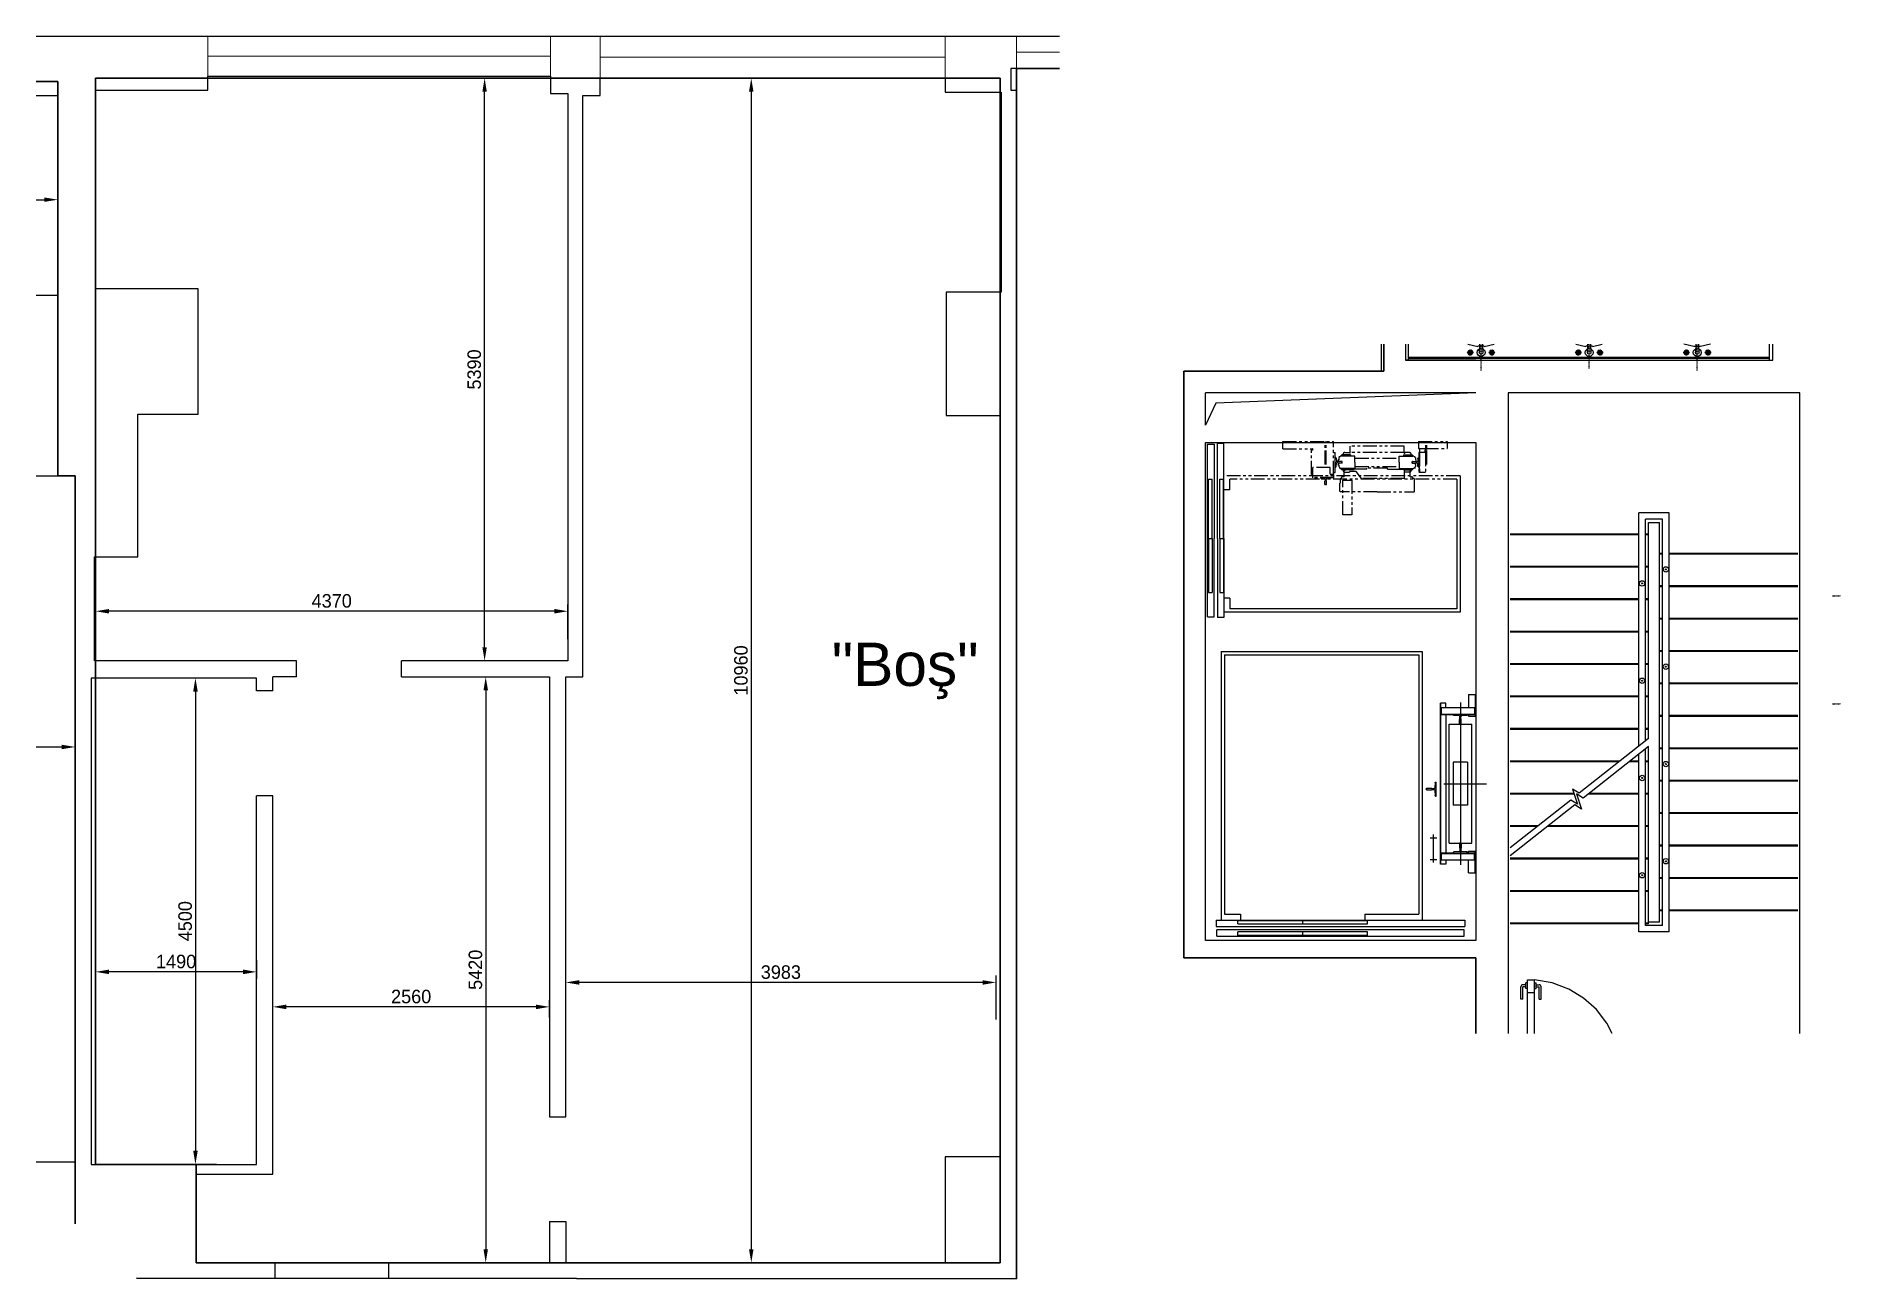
# Model space of a CAD drawing. Header units: millimetres. Extents: x 1216353 to 1233053, y -201902 to -190402.
import ezdxf

# ---------------------------------------------------------------- set-up
doc = ezdxf.new("R2010")
doc.units = ezdxf.units.MM
for name, pattern in [('DASHDOT2', [12.7, 6.35, -3.175, 0, -3.175]), ('HIDDEN2', [4.7625, 3.175, -1.5875]), ('PHANTOMX2', [127, 63.5, -12.7, 12.7, -12.7, 12.7, -12.7])]:
    doc.linetypes.add(name, pattern=pattern)
for name, color, linetype in [('Baca', 7, 'Continuous'), ('Divar-komek', 7, 'Continuous'), ('Kafel', 7, 'Continuous'), ('Lift', 7, 'Continuous'), ('Meheccer', 7, 'Continuous'), ('OFFICE_BOUNDARY', 3, 'Continuous'), ('Pillekan', 7, 'Continuous'), ('Qapi', 7, 'Continuous'), ('Santexnika', 7, 'Continuous')]:
    doc.layers.add(name, color=color, linetype=linetype)
doc.layers.add('Guzgu', color=165, linetype='Continuous', lineweight=5, true_color=0x385ca8)

msp = doc.modelspace()

# ---------------------------------------------------------------- linework, layer by layer
for p, q in [((1216353, -190402), (1225823, -190402)), ((1225823, -190702), (1225373, -190702)), ((1225373, -190702), (1225373, -190902)), ((1216353, -190952), (1216553, -190952)), ((1216553, -190952), (1216553, -192802)), ((1225373, -190902), (1225423, -190902)), ((1225423, -190902), (1225423, -201902)), ((1216553, -192802), (1216353, -192802)), ((1228823, -193502), (1228823, -193252)), ((1229023, -193252), (1229023, -193402)), ((1232423, -193402), (1232423, -193252)), ((1226973, -198932), (1226973, -193502)), ((1226973, -193502), (1228823, -193502)), ((1229023, -193402), (1232423, -193402)), ((1232673, -193702), (1229973, -193702)), ((1229973, -193702), (1229973, -199632)), ((1232673, -199632), (1232673, -193702)), ((1216353, -194472), (1216713, -194472)), ((1216713, -194472), (1216713, -200822)), ((1229673, -198932), (1226973, -198932)), ((1229673, -199632), (1229673, -198932)), ((1216713, -200822), (1216353, -200822)), ((1225423, -201902), (1217283, -201895))]:
    msp.add_line(p, q)
at = {"color": 5, "lineweight": 5}
msp.add_line((1225423, -190552), (1225823, -190552), dxfattribs=at)
at = {"color": 1, "lineweight": 30}
for p, q in [((1225423, -201902), (1225423, -190702)), ((1225423, -190702), (1225823, -190702)), ((1216353, -190822), (1216553, -190822)), ((1216553, -190822), (1216553, -194472)), ((1225273, -190792), (1216903, -190792)), ((1216903, -190792), (1216903, -200842)), ((1225273, -201752), (1225273, -190792)), ((1228823, -193252), (1228823, -193502)), ((1228823, -193502), (1226973, -193502)), ((1226973, -193502), (1226973, -198932)), ((1216553, -194472), (1216713, -194472)), ((1216713, -194472), (1216713, -201392)), ((1226973, -198932), (1229673, -198932)), ((1229673, -198932), (1229673, -199632)), ((1216903, -200842), (1217833, -200842)), ((1217833, -200842), (1217833, -201752)), ((1217283, -201895), (1225423, -201902)), ((1217833, -201752), (1225273, -201752))]:
    msp.add_line(p, q, dxfattribs=at)
at = {"color": 0, "lineweight": -2, "transparency": 16777216}
for p, q in [((1220860, -190792), (1220440, -190792)), ((1223136, -190792), (1222908, -190792)), ((1220503, -196057), (1220503, -190917)), ((1222970, -190917), (1222970, -201627)), ((1216553, -191908), (1216553, -191978)), ((1216903, -195983), (1216903, -195661)), ((1221148, -195724), (1217028, -195724)), ((1221273, -195983), (1221273, -195661)), ((1220860, -196182), (1220440, -196182)), ((1218023, -196342), (1217764, -196342)), ((1220449, -196332), (1220575, -196332)), ((1217827, -196467), (1217827, -200717)), ((1220513, -196457), (1220513, -201627)), ((1216713, -197166), (1216713, -196917)), ((1216903, -198953), (1216903, -199124)), ((1218268, -199061), (1217028, -199061)), ((1218393, -198953), (1218393, -199124)), ((1221253, -199502), (1221253, -199096)), ((1225110, -199159), (1221378, -199159)), ((1225235, -199502), (1225235, -199096)), ((1218543, -199484), (1218543, -199322)), ((1220978, -199385), (1218668, -199385)), ((1221103, -199484), (1221103, -199322)), ((1218023, -200842), (1217764, -200842)), ((1220394, -201752), (1220575, -201752)), ((1223136, -201752), (1222908, -201752))]:
    msp.add_line(p, q, dxfattribs=at)
at = {"color": 0, "lineweight": -2}
for p, q in [((1216353, -191916), (1216428, -191916)), ((1216353, -196980), (1216588, -196980))]:
    msp.add_line(p, q, dxfattribs=at)
at = {"lineweight": 5}
for points in [[(1217943, -190772), (1217943, -190402)], [(1221113, -190772), (1221113, -190402)], [(1221573, -190792), (1221573, -190402)], [(1224763, -190792), (1224763, -190402)], [(1225423, -190702), (1225423, -190402)]]:
    msp.add_lwpolyline(points, dxfattribs=at)
at = {"color": 5, "lineweight": 5}
for points in [[(1217943, -190587), (1221113, -190587)], [(1221573, -190597), (1224763, -190597)]]:
    msp.add_lwpolyline(points, dxfattribs=at)
for points in [[(1216903, -192742), (1216903, -190902), (1217943, -190902), (1217943, -190772), (1221113, -190772), (1221113, -190932), (1221273, -190932), (1221273, -196182), (1219733, -196182)], [(1221253, -200402), (1221253, -196332), (1221413, -196332), (1221413, -190952), (1221573, -190952), (1221573, -190792), (1224763, -190792), (1224763, -190922), (1225283, -190922), (1225283, -192772), (1224773, -192772), (1224773, -193912), (1225273, -193912), (1225273, -200772), (1224763, -200772), (1224763, -201752), (1221253, -201752)], [(1218763, -196182), (1216893, -196182), (1216893, -195222), (1217293, -195222), (1217293, -193902), (1217853, -193902), (1217853, -192742), (1216903, -192742)], [(1218763, -196332), (1218763, -196182)], [(1219733, -196332), (1219733, -196182)], [(1218393, -196462), (1218393, -196342), (1216863, -196342), (1216863, -200842), (1218393, -200842), (1218393, -197432)], [(1218543, -196462), (1218543, -196332)], [(1218763, -196332), (1218543, -196332)], [(1219733, -196332), (1221103, -196332), (1221103, -200402)], [(1218543, -196462), (1218393, -196462)], [(1221113, -201752), (1219613, -201752), (1218563, -201752), (1217833, -201752), (1217833, -200932), (1218543, -200932), (1218543, -197432)], [(1218543, -197432), (1218393, -197432)], [(1221103, -200402), (1221253, -200402)], [(1221103, -201372), (1221103, -201752)], [(1221103, -201372), (1221253, -201372)], [(1221253, -201372), (1221253, -201752)], [(1218563, -201752), (1218563, -201902)], [(1219613, -201752), (1219613, -201902)]]:
    msp.add_lwpolyline(points)
msp.add_lwpolyline([(1227173, -194162), (1229673, -194162), (1229673, -198772), (1227173, -198772)], close=True)
at = {"color": 0, "transparency": 16777216}
for points in [[(1220482, -190917), (1220523, -190917), (1220503, -190792)], [(1222949, -190917), (1222991, -190917), (1222970, -190792)], [(1216428, -191895), (1216428, -191936), (1216553, -191916)], [(1217028, -195703), (1217028, -195745), (1216903, -195724)], [(1221148, -195703), (1221148, -195745), (1221273, -195724)], [(1220482, -196057), (1220523, -196057), (1220503, -196182)], [(1217806, -196467), (1217848, -196467), (1217827, -196342)], [(1220492, -196457), (1220534, -196457), (1220513, -196332)], [(1216588, -196959), (1216588, -197001), (1216713, -196980)], [(1217028, -199040), (1217028, -199082), (1216903, -199061)], [(1218268, -199040), (1218268, -199082), (1218393, -199061)], [(1221378, -199138), (1221378, -199180), (1221253, -199159)], [(1225110, -199138), (1225110, -199180), (1225235, -199159)], [(1218668, -199364), (1218668, -199406), (1218543, -199385)], [(1220978, -199364), (1220978, -199406), (1221103, -199385)], [(1217806, -200717), (1217848, -200717), (1217827, -200842)], [(1220492, -201627), (1220534, -201627), (1220513, -201752)], [(1222949, -201627), (1222991, -201627), (1222970, -201752)]]:
    msp.add_solid(points, dxfattribs=at)
at = {"layer": 'Baca'}
msp.add_lwpolyline([(1229673, -193702), (1227269, -193800), (1227173, -194002)], dxfattribs=at)
at = {"layer": 'Divar-komek'}
for p, q in [((1228823, -193252), (1228823, -193502)), ((1229023, -193252), (1229023, -193402)), ((1228823, -193502), (1226973, -193502)), ((1226973, -194002), (1226973, -193502)), ((1229673, -193402), (1229023, -193402)), ((1229673, -193702), (1227173, -193702)), ((1227173, -194002), (1227173, -193702))]:
    msp.add_line(p, q, dxfattribs=at)
at = {"layer": 'Guzgu'}
msp.add_line((1232393, -193372), (1229053, -193372), dxfattribs=at)
at = {"layer": 'Kafel'}
for p, q in [((1228803, -193502), (1228803, -193252)), ((1229053, -193402), (1229053, -193252)), ((1232393, -193402), (1232393, -193252))]:
    msp.add_line(p, q, dxfattribs=at)
at = {"layer": 'Lift'}
for p, q in [((1227193, -194177), (1227253, -194177)), ((1227193, -195777), (1227193, -194177)), ((1227253, -194177), (1227253, -195052)), ((1227343, -194172), (1227283, -194172)), ((1227283, -195052), (1227283, -194172)), ((1227343, -195052), (1227343, -194172)), ((1227888, -194222), (1227888, -194152)), ((1227202, -195052), (1227202, -194502)), ((1227202, -194502), (1227234, -194502)), ((1227234, -195052), (1227234, -194502)), ((1227307, -194502), (1227339, -194502)), ((1227307, -195052), (1227307, -194502)), ((1227339, -195052), (1227339, -194502)), ((1227398, -194602), (1227398, -194502)), ((1229498, -194502), (1229498, -195702)), ((1229528, -194471), (1229528, -195733)), ((1227398, -194602), (1227343, -194602)), ((1227202, -195052), (1227202, -195552)), ((1227202, -195052), (1227234, -195052)), ((1227234, -195052), (1227234, -195552)), ((1227253, -195777), (1227253, -195052)), ((1227283, -195052), (1227283, -195782)), ((1227307, -195052), (1227339, -195052)), ((1227307, -195052), (1227307, -195552)), ((1227339, -195052), (1227339, -195552)), ((1227343, -195052), (1227343, -195782)), ((1227202, -195552), (1227234, -195552)), ((1227307, -195552), (1227339, -195552)), ((1227398, -195602), (1227343, -195602)), ((1227398, -195602), (1227398, -195702)), ((1229498, -195702), (1227398, -195702)), ((1227193, -195777), (1227253, -195777)), ((1227343, -195782), (1227283, -195782)), ((1229528, -195733), (1227343, -195733)), ((1227317, -196097), (1227317, -198582)), ((1227317, -196097), (1229179, -196097)), ((1227348, -196127), (1227348, -198527)), ((1227348, -196127), (1229148, -196127)), ((1229148, -196127), (1229148, -198527)), ((1229179, -196097), (1229179, -198582)), ((1229608, -196496), (1229608, -196616)), ((1229608, -196496), (1229673, -196496)), ((1229667, -196496), (1229667, -196696)), ((1229673, -196496), (1229673, -196696)), ((1229397, -196575), (1229347, -196575)), ((1229347, -198065), (1229347, -196575)), ((1229350, -198065), (1229350, -196575)), ((1229357, -196616), (1229663, -196616)), ((1229357, -196681), (1229357, -196616)), ((1229357, -196675), (1229663, -196675)), ((1229357, -196681), (1229663, -196681)), ((1229397, -196616), (1229397, -196575)), ((1229397, -196681), (1229397, -197959)), ((1229468, -196681), (1229595, -196681)), ((1229468, -196685), (1229468, -196681)), ((1229520, -196692), (1229472, -196689)), ((1229524, -196769), (1229524, -196726)), ((1229527, -196721), (1229527, -196699)), ((1229532, -196570), (1229532, -198070)), ((1229537, -196721), (1229537, -196699)), ((1229539, -196769), (1229539, -196726)), ((1229591, -196689), (1229543, -196692)), ((1229595, -196685), (1229595, -196681)), ((1229608, -196681), (1229608, -196696)), ((1229608, -196696), (1229673, -196696)), ((1229663, -196616), (1229663, -196681)), ((1229427, -196770), (1229637, -196770)), ((1229427, -197870), (1229427, -196770)), ((1229524, -196770), (1229524, -196769)), ((1229539, -196770), (1229524, -196770)), ((1229539, -196770), (1229524, -196770)), ((1229539, -196770), (1229539, -196769)), ((1229637, -197870), (1229637, -196770)), ((1229465, -197120), (1229465, -197520)), ((1229598, -197120), (1229465, -197120)), ((1229598, -197120), (1229598, -197520)), ((1229218, -197363), (1229218, -197362)), ((1229218, -197362), (1229262, -197362)), ((1229218, -197363), (1229218, -197377)), ((1229218, -197363), (1229218, -197377)), ((1229218, -197377), (1229218, -197363)), ((1229218, -197377), (1229218, -197378)), ((1229218, -197378), (1229262, -197378)), ((1229267, -197365), (1229289, -197365)), ((1229267, -197375), (1229289, -197375)), ((1229298, -197310), (1229296, -197359)), ((1229296, -197382), (1229298, -197430)), ((1229302, -197307), (1229306, -197307)), ((1229306, -197434), (1229306, -197307)), ((1229377, -197320), (1229773, -197320)), ((1229302, -197434), (1229306, -197434)), ((1229598, -197520), (1229465, -197520)), ((1229253, -197820), (1229313, -197820)), ((1229283, -198050), (1229283, -197790)), ((1229427, -197870), (1229637, -197870)), ((1229539, -197870), (1229524, -197870)), ((1229539, -197870), (1229524, -197870)), ((1229524, -197870), (1229524, -197871)), ((1229524, -197871), (1229524, -197915)), ((1229539, -197870), (1229539, -197871)), ((1229539, -197871), (1229539, -197915)), ((1229253, -198020), (1229313, -198020)), ((1229357, -198024), (1229357, -197959)), ((1229357, -197959), (1229663, -197959)), ((1229357, -197965), (1229663, -197965)), ((1229357, -198024), (1229663, -198024)), ((1229397, -198024), (1229397, -198065)), ((1229468, -197955), (1229468, -197959)), ((1229468, -197959), (1229595, -197959)), ((1229520, -197948), (1229472, -197951)), ((1229527, -197919), (1229527, -197941)), ((1229537, -197919), (1229537, -197941)), ((1229591, -197951), (1229543, -197948)), ((1229595, -197955), (1229595, -197959)), ((1229608, -197944), (1229673, -197944)), ((1229608, -197959), (1229608, -197944)), ((1229608, -198144), (1229608, -198024)), ((1229663, -198024), (1229663, -197959)), ((1229667, -198144), (1229667, -197944)), ((1229673, -197944), (1229673, -198144)), ((1229397, -198065), (1229347, -198065)), ((1229608, -198144), (1229673, -198144)), ((1227348, -198527), (1227498, -198527)), ((1227498, -198527), (1227498, -198582)), ((1228648, -198527), (1229148, -198527)), ((1228648, -198527), (1228648, -198582)), ((1227273, -198582), (1227273, -198642)), ((1227273, -198582), (1229573, -198582)), ((1227273, -198642), (1229573, -198642)), ((1227278, -198732), (1227278, -198672)), ((1229568, -198672), (1227278, -198672)), ((1227473, -198618), (1227473, -198586)), ((1227473, -198586), (1228673, -198586)), ((1227473, -198618), (1228673, -198618)), ((1228673, -198691), (1227473, -198691)), ((1227473, -198723), (1227473, -198691)), ((1228673, -198723), (1227473, -198723)), ((1228073, -198618), (1228073, -198586)), ((1228073, -198723), (1228073, -198691)), ((1228673, -198618), (1228673, -198586)), ((1228673, -198723), (1228673, -198691)), ((1229568, -198732), (1229568, -198672)), ((1229573, -198582), (1229573, -198642)), ((1227278, -198732), (1229568, -198732))]:
    msp.add_line(p, q, dxfattribs=at)
at = {"layer": 'Lift', "linetype": 'PHANTOMX2', "ltscale": 2}
for p, q in [((1227888, -194152), (1228358, -194152)), ((1228281, -194365), (1228281, -194152)), ((1228291, -194365), (1228291, -194152)), ((1228358, -194460), (1228358, -194152)), ((1229011, -194196), (1228511, -194196)), ((1228511, -194262), (1228511, -194196)), ((1229011, -194262), (1229011, -194196)), ((1229143, -194152), (1229143, -194217)), ((1229143, -194152), (1229408, -194152)), ((1229143, -194217), (1229153, -194217)), ((1229153, -194217), (1229153, -194254)), ((1229153, -194217), (1229203, -194217)), ((1229203, -194217), (1229408, -194217)), ((1229211, -194365), (1229211, -194152)), ((1229218, -194217), (1229218, -194227)), ((1229221, -194365), (1229221, -194152)), ((1229408, -194152), (1229408, -194217)), ((1227888, -194222), (1228163, -194222)), ((1228153, -194232), (1228163, -194232)), ((1228153, -194460), (1228153, -194232)), ((1228358, -194254), (1228374, -194254)), ((1228369, -194254), (1228369, -194439)), ((1228374, -194439), (1228374, -194254)), ((1228374, -194346), (1228374, -194302)), ((1228374, -194302), (1228374, -194302)), ((1228374, -194346), (1228374, -194391)), ((1228382, -194309), (1228384, -194338)), ((1228382, -194383), (1228384, -194355)), ((1228398, -194342), (1228389, -194342)), ((1228398, -194350), (1228389, -194350)), ((1228402, -194338), (1228398, -194342)), ((1228402, -194354), (1228398, -194350)), ((1228406, -194322), (1228401, -194322)), ((1228401, -194328), (1228401, -194322)), ((1228404, -194328), (1228401, -194328)), ((1228435, -194338), (1228402, -194338)), ((1228435, -194354), (1228402, -194354)), ((1228407, -194365), (1228402, -194365)), ((1228402, -194371), (1228402, -194365)), ((1228406, -194371), (1228402, -194371)), ((1228404, -194328), (1228404, -194338)), ((1228437, -194338), (1228404, -194338)), ((1228406, -194306), (1228436, -194276)), ((1228406, -194306), (1228406, -194322)), ((1228406, -194371), (1228406, -194386)), ((1228406, -194386), (1228436, -194416)), ((1228437, -194355), (1228407, -194355)), ((1228407, -194361), (1228407, -194355)), ((1228407, -194365), (1228407, -194361)), ((1228556, -194289), (1228413, -194289)), ((1228413, -194299), (1228413, -194289)), ((1228435, -194338), (1228436, -194339)), ((1228435, -194354), (1228436, -194353)), ((1228516, -194276), (1228436, -194276)), ((1228436, -194346), (1228436, -194339)), ((1228436, -194346), (1228436, -194353)), ((1228437, -194355), (1228437, -194338)), ((1228446, -194276), (1228446, -194271)), ((1228461, -194256), (1228506, -194256)), ((1228506, -194256), (1228506, -194262)), ((1228511, -194262), (1228506, -194262)), ((1229011, -194256), (1228511, -194256)), ((1228511, -194262), (1228511, -194256)), ((1228516, -194276), (1228516, -194289)), ((1228556, -194346), (1228556, -194289)), ((1228556, -194309), (1228966, -194309)), ((1228556, -194346), (1228556, -194404)), ((1228556, -194384), (1228966, -194384)), ((1228966, -194346), (1228966, -194289)), ((1228966, -194289), (1229109, -194289)), ((1228966, -194346), (1228966, -194404)), ((1229006, -194276), (1229006, -194289)), ((1229006, -194276), (1229086, -194276)), ((1229011, -194262), (1229011, -194256)), ((1229011, -194262), (1229016, -194262)), ((1229016, -194256), (1229016, -194262)), ((1229061, -194256), (1229016, -194256)), ((1229076, -194276), (1229076, -194271)), ((1229085, -194338), (1229118, -194338)), ((1229085, -194355), (1229085, -194338)), ((1229085, -194355), (1229115, -194355)), ((1229116, -194306), (1229086, -194276)), ((1229087, -194338), (1229086, -194339)), ((1229086, -194346), (1229086, -194339)), ((1229086, -194346), (1229086, -194353)), ((1229087, -194354), (1229086, -194353)), ((1229116, -194386), (1229086, -194416)), ((1229087, -194338), (1229119, -194338)), ((1229087, -194354), (1229119, -194354)), ((1229109, -194299), (1229109, -194289)), ((1229115, -194361), (1229115, -194355)), ((1229115, -194365), (1229115, -194361)), ((1229115, -194365), (1229120, -194365)), ((1229116, -194306), (1229116, -194322)), ((1229116, -194322), (1229121, -194322)), ((1229116, -194371), (1229116, -194386)), ((1229116, -194371), (1229120, -194371)), ((1229118, -194328), (1229118, -194338)), ((1229118, -194328), (1229121, -194328)), ((1229119, -194338), (1229123, -194342)), ((1229119, -194354), (1229123, -194350)), ((1229120, -194371), (1229120, -194365)), ((1229121, -194328), (1229121, -194322)), ((1229123, -194342), (1229132, -194342)), ((1229123, -194350), (1229132, -194350)), ((1229139, -194309), (1229137, -194338)), ((1229139, -194383), (1229137, -194355)), ((1229148, -194302), (1229147, -194302)), ((1229148, -194254), (1229148, -194439)), ((1229153, -194254), (1229148, -194254)), ((1229148, -194346), (1229148, -194302)), ((1229148, -194346), (1229148, -194391)), ((1229152, -194439), (1229152, -194254)), ((1229203, -194254), (1229153, -194254)), ((1229153, -194254), (1229153, -194436)), ((1229203, -194237), (1229203, -194254)), ((1229208, -194254), (1229203, -194254)), ((1229208, -194254), (1229208, -194439)), ((1229213, -194227), (1229218, -194227)), ((1229528, -194471), (1227343, -194471)), ((1229498, -194502), (1227398, -194502)), ((1228153, -194460), (1228166, -194460)), ((1228326, -194395), (1228166, -194395)), ((1228166, -194490), (1228166, -194395)), ((1228361, -194486), (1228166, -194486)), ((1228361, -194490), (1228166, -194490)), ((1228286, -194490), (1228241, -194490)), ((1228241, -194490), (1228241, -194491)), ((1228248, -194499), (1228277, -194501)), ((1228278, -194519), (1228282, -194515)), ((1228278, -194551), (1228278, -194519)), ((1228278, -194551), (1228279, -194552)), ((1228286, -194552), (1228279, -194552)), ((1228282, -194515), (1228282, -194506)), ((1228286, -194490), (1228330, -194490)), ((1228286, -194552), (1228292, -194552)), ((1228290, -194515), (1228290, -194506)), ((1228293, -194519), (1228290, -194515)), ((1228293, -194551), (1228292, -194552)), ((1228293, -194551), (1228293, -194519)), ((1228323, -194499), (1228294, -194501)), ((1228326, -194453), (1228326, -194395)), ((1228330, -194490), (1228330, -194491)), ((1228361, -194460), (1228333, -194460)), ((1228333, -194460), (1228358, -194460)), ((1228358, -194439), (1228374, -194439)), ((1228361, -194490), (1228361, -194460)), ((1228374, -194391), (1228374, -194391)), ((1228413, -194393), (1228413, -194404)), ((1228556, -194404), (1228413, -194404)), ((1228419, -194538), (1228416, -194538)), ((1228416, -194615), (1228416, -194538)), ((1228419, -194495), (1228419, -194520)), ((1228419, -194495), (1228428, -194495)), ((1228419, -194520), (1228419, -194538)), ((1228516, -194416), (1228436, -194416)), ((1228456, -194480), (1228443, -194480)), ((1228446, -194421), (1228446, -194416)), ((1228456, -194480), (1228456, -194423)), ((1228461, -194418), (1228465, -194418)), ((1228461, -194436), (1228506, -194436)), ((1228465, -194414), (1228465, -194418)), ((1228465, -194414), (1228549, -194414)), ((1228568, -194430), (1228506, -194430)), ((1228506, -194430), (1228506, -194436)), ((1228516, -194404), (1228516, -194416)), ((1228549, -194410), (1228549, -194409)), ((1228666, -194409), (1228549, -194409)), ((1228549, -194414), (1228549, -194410)), ((1228616, -194496), (1228568, -194430)), ((1229011, -194496), (1228616, -194496)), ((1228856, -194401), (1228666, -194401)), ((1228666, -194409), (1228666, -194401)), ((1228856, -194409), (1228856, -194401)), ((1228856, -194409), (1228972, -194409)), ((1228966, -194404), (1229109, -194404)), ((1228972, -194410), (1228972, -194409)), ((1228972, -194414), (1228972, -194410)), ((1229056, -194414), (1228972, -194414)), ((1229006, -194404), (1229006, -194416)), ((1229006, -194416), (1229086, -194416)), ((1229011, -194430), (1229011, -194496)), ((1229016, -194430), (1229011, -194430)), ((1229016, -194430), (1229016, -194436)), ((1229061, -194436), (1229016, -194436)), ((1229056, -194414), (1229056, -194418)), ((1229061, -194418), (1229056, -194418)), ((1229066, -194480), (1229066, -194423)), ((1229066, -194480), (1229078, -194480)), ((1229076, -194421), (1229076, -194416)), ((1229103, -194495), (1229093, -194495)), ((1229103, -194495), (1229103, -194520)), ((1229103, -194520), (1229103, -194538)), ((1229103, -194538), (1229106, -194538)), ((1229106, -194615), (1229106, -194538)), ((1229109, -194393), (1229109, -194404)), ((1229148, -194391), (1229147, -194391)), ((1229208, -194439), (1229148, -194439)), ((1228419, -194615), (1228416, -194615)), ((1228419, -194615), (1228419, -194618)), ((1228761, -194618), (1228419, -194618)), ((1228761, -194618), (1229103, -194618)), ((1229103, -194615), (1229103, -194618)), ((1229103, -194615), (1229106, -194615))]:
    msp.add_line(p, q, dxfattribs=at)
msp.add_lwpolyline([(1228444, -194831), (1228444, -194511), (1228527, -194511), (1228527, -194831)], close=True, dxfattribs=at)
at = {"layer": 'Lift', "extrusion": (0, 0, -1)}
for centre in [(-1229283, -197820), (-1229283, -198020)]:
    msp.add_circle(centre, 4, dxfattribs=at)
at = {"layer": 'Lift', "linetype": 'PHANTOMX2', "ltscale": 2}
for centre, radius, start, end in [((1228163, -194227), 5, -90, 90), ((1228374, -194310), 8, 4.5177, 90), ((1228374, -194383), 8, -90, -4.5177), ((1228389, -194337), 5, -175.4823, -90), ((1228389, -194355), 5, 90, 175.4823), ((1228461, -194271), 15, 109.4712, 180), ((1228461, -194271), 15, 90, 109.4712), ((1229061, -194271), 15, 0, 90), ((1229213, -194237), 10, 90, 180), ((1228249, -194491), 8, 180, -94.5177), ((1228277, -194506), 5, 0, 85.4823), ((1228295, -194506), 5, 94.5177, 180), ((1228322, -194491), 8, -85.4823, 0), ((1228333, -194453), 7, 180, -90), ((1228443, -194495), 15, 90, 180), ((1228461, -194421), 15, 180, -109.4712), ((1228461, -194423), 5, 90, 180), ((1228461, -194421), 15, -109.4712, -90), ((1229061, -194423), 5, 0, 90), ((1229061, -194421), 15, -90, 0), ((1229078, -194495), 15, 0, 90)]:
    msp.add_arc(centre, radius, start, end, dxfattribs=at)
at = {"layer": 'Lift', "extrusion": (0, 0, -1)}
for centre, radius, start, end in [((-1229472, -196685), 4, -86.869, 0), ((-1229520, -196699), 7, 93.131, 180), ((-1229522, -196721), 5, 180, -114.3305), ((-1229544, -196699), 7, 0, 86.869), ((-1229542, -196721), 5, -65.6695, 0), ((-1229591, -196685), 4, 180, -93.131), ((-1229267, -197360), 5, -90, -24.3305), ((-1229267, -197380), 5, 24.3305, 90), ((-1229289, -197358), 7, -176.869, -90), ((-1229289, -197382), 7, 90, 176.869), ((-1229302, -197311), 4, 3.131, 90), ((-1229302, -197430), 4, -90, -3.131), ((-1229472, -197955), 4, 0, 86.869), ((-1229520, -197941), 7, 180, -93.131), ((-1229522, -197919), 5, 114.3305, 180), ((-1229542, -197919), 5, 0, 65.6695), ((-1229544, -197941), 7, -86.869, 0), ((-1229591, -197955), 4, 93.131, 180)]:
    msp.add_arc(centre, radius, start, end, dxfattribs=at)
at = {"layer": 'Lift', "linetype": 'PHANTOMX2', "ltscale": 2, "extrusion": (0, 0, -1)}
for centre, major_axis, start_param, end_param in [((1229132, -194337), (3.54, -3.54), 5.576636, 0.785398), ((1229132, -194355), (-3.54, -3.54), 2.356194, 3.848142), ((1229147, -194310), (5.66, -5.66), 2.435043, 3.926991), ((1229147, -194383), (5.66, -5.66), 0.785398, 2.277346)]:
    msp.add_ellipse(centre, major_axis=major_axis, ratio=1, start_param=start_param, end_param=end_param, dxfattribs=at)
at = {"layer": 'Meheccer'}
for p, q in [((1229053, -193382), (1232393, -193382)), ((1231183, -196974), (1231183, -194812)), ((1231463, -194812), (1231183, -194812)), ((1231243, -196927), (1231243, -194872)), ((1231403, -194872), (1231243, -194872)), ((1231403, -198632), (1231403, -194872)), ((1231463, -198692), (1231463, -194812)), ((1231183, -198692), (1231183, -197048)), ((1231243, -198632), (1231243, -197000)), ((1231463, -198692), (1231183, -198692)), ((1231403, -198632), (1231243, -198632))]:
    msp.add_line(p, q, dxfattribs=at)
for centre, radius in [((1231433, -195337), 25), ((1231433, -195337), 5), ((1231213, -195467), 25), ((1231213, -195467), 5), ((1231433, -196237), 25), ((1231213, -196367), 25), ((1231433, -197138), 25), ((1231213, -197267), 25), ((1231213, -197267), 5), ((1231433, -198037), 25), ((1231213, -198167), 25), ((1231213, -198167), 5)]:
    msp.add_circle(centre, radius, dxfattribs=at)
at = {"layer": 'Meheccer', "linetype": 'HIDDEN2'}
for centre in [(1231213, -196367), (1231433, -196237), (1231433, -197138), (1231433, -198037)]:
    msp.add_circle(centre, 5, dxfattribs=at)
at = {"layer": 'OFFICE_BOUNDARY'}
msp.add_lwpolyline([(1225273, -201752), (1225273, -190792), (1216903, -190792), (1216903, -200842), (1217833, -200842), (1217833, -201752), (1225273, -201752)], close=True, dxfattribs=at)
at = {"layer": 'Pillekan'}
for p, q in [((1231183, -195010), (1229993, -195010)), ((1231183, -195017), (1229993, -195017)), ((1231273, -195010), (1231243, -195010)), ((1231273, -195017), (1231243, -195017)), ((1231273, -196903), (1231273, -194902)), ((1231273, -194902), (1231373, -194902)), ((1231373, -198602), (1231373, -194902)), ((1231373, -195187), (1231403, -195187)), ((1231373, -195194), (1231403, -195194)), ((1231463, -195187), (1232653, -195187)), ((1231463, -195194), (1232653, -195194)), ((1231183, -195310), (1229993, -195310)), ((1231183, -195317), (1229993, -195317)), ((1231273, -195310), (1231243, -195310)), ((1231273, -195317), (1231243, -195317)), ((1231373, -195487), (1231403, -195487)), ((1231373, -195494), (1231403, -195494)), ((1231463, -195487), (1232653, -195487)), ((1231463, -195494), (1232653, -195494)), ((1231183, -195610), (1229993, -195610)), ((1231183, -195617), (1229993, -195617)), ((1231273, -195610), (1231243, -195610)), ((1231273, -195617), (1231243, -195617)), ((1231373, -195787), (1231403, -195787)), ((1231373, -195794), (1231403, -195794)), ((1231463, -195787), (1232653, -195787)), ((1231463, -195794), (1232653, -195794)), ((1231183, -195910), (1229993, -195910)), ((1231183, -195917), (1229993, -195917)), ((1231273, -195910), (1231243, -195910)), ((1231273, -195917), (1231243, -195917)), ((1231183, -196210), (1229993, -196210)), ((1231183, -196217), (1229993, -196217)), ((1231273, -196210), (1231243, -196210)), ((1231273, -196217), (1231243, -196217)), ((1231373, -196087), (1231403, -196087)), ((1231373, -196094), (1231403, -196094)), ((1231463, -196087), (1232653, -196087)), ((1231463, -196094), (1232653, -196094)), ((1231373, -196387), (1231403, -196387)), ((1231463, -196387), (1232653, -196387)), ((1231183, -196510), (1229993, -196510)), ((1231183, -196517), (1229993, -196517)), ((1231273, -196510), (1231243, -196510)), ((1231273, -196517), (1231243, -196517)), ((1231373, -196394), (1231403, -196394)), ((1231463, -196394), (1232653, -196394)), ((1231373, -196687), (1231403, -196687)), ((1231373, -196694), (1231403, -196694)), ((1231463, -196687), (1232653, -196687)), ((1231463, -196694), (1232653, -196694)), ((1231183, -196810), (1229993, -196810)), ((1231183, -196817), (1229993, -196817)), ((1231273, -196810), (1231243, -196810)), ((1231273, -196817), (1231243, -196817)), ((1231273, -198617), (1231273, -196977)), ((1231373, -196987), (1231403, -196987)), ((1231373, -196994), (1231403, -196994)), ((1231463, -196987), (1232653, -196987)), ((1231463, -196994), (1232653, -196994)), ((1231010, -197110), (1229993, -197110)), ((1231001, -197117), (1229993, -197117)), ((1231183, -197117), (1231095, -197117)), ((1231183, -197110), (1231104, -197110)), ((1231273, -197110), (1231243, -197110)), ((1231273, -197117), (1231243, -197117)), ((1231373, -197287), (1231403, -197287)), ((1231373, -197294), (1231403, -197294)), ((1231463, -197287), (1232653, -197287)), ((1231463, -197294), (1232653, -197294)), ((1230583, -197410), (1229993, -197410)), ((1230585, -197417), (1229993, -197417)), ((1230609, -197417), (1230607, -197417)), ((1231183, -197417), (1230715, -197417)), ((1231183, -197410), (1230724, -197410)), ((1231273, -197410), (1231243, -197410)), ((1231273, -197417), (1231243, -197417)), ((1230250, -197710), (1229993, -197710)), ((1230241, -197717), (1229993, -197717)), ((1231183, -197717), (1230335, -197717)), ((1231183, -197710), (1230344, -197710)), ((1231273, -197710), (1231243, -197710)), ((1231273, -197717), (1231243, -197717)), ((1231373, -197587), (1231403, -197587)), ((1231373, -197594), (1231403, -197594)), ((1231463, -197587), (1232653, -197587)), ((1231463, -197594), (1232653, -197594)), ((1231373, -197887), (1231403, -197887)), ((1231373, -197894), (1231403, -197894)), ((1231463, -197887), (1232653, -197887)), ((1231463, -197894), (1232653, -197894)), ((1231183, -198010), (1229993, -198010)), ((1231183, -198017), (1229993, -198017)), ((1231273, -198010), (1231243, -198010)), ((1231273, -198017), (1231243, -198017)), ((1231373, -198187), (1231403, -198187)), ((1231373, -198194), (1231403, -198194)), ((1231463, -198187), (1232653, -198187)), ((1231463, -198194), (1232653, -198194)), ((1231183, -198310), (1229993, -198310)), ((1231183, -198317), (1229993, -198317)), ((1231273, -198310), (1231243, -198310)), ((1231273, -198317), (1231243, -198317)), ((1231373, -198487), (1231403, -198487)), ((1231373, -198494), (1231403, -198494)), ((1231463, -198487), (1232653, -198487)), ((1231463, -198494), (1232653, -198494)), ((1231183, -198610), (1229993, -198610)), ((1231183, -198617), (1229993, -198617)), ((1231273, -198610), (1231243, -198610)), ((1231273, -198617), (1231243, -198617)), ((1231373, -198602), (1231273, -198602))]:
    msp.add_line(p, q, dxfattribs=at)
at = {"layer": 'Pillekan', "linetype": 'Continuous'}
for points in [[(1231273, -196903), (1230632, -197409), (1230570, -197370), (1230616, -197509), (1230553, -197471), (1229993, -197913)], [(1231273, -196977), (1230669, -197454), (1230606, -197415), (1230652, -197554), (1230590, -197516), (1229993, -197987)]]:
    msp.add_lwpolyline(points, dxfattribs=at)
at = {"layer": 'Qapi', "linetype": 'Continuous'}
for p, q in [((1230091, -199313), (1230091, -199198)), ((1230091, -199313), (1230091, -199198)), ((1230136, -199180), (1230109, -199180)), ((1230136, -199180), (1230109, -199180)), ((1230136, -199180), (1230109, -199180)), ((1230136, -199180), (1230109, -199180)), ((1230136, -199180), (1230109, -199180)), ((1230136, -199180), (1230109, -199180)), ((1230109, -199313), (1230109, -199198)), ((1230136, -199198), (1230109, -199198)), ((1230109, -199313), (1230109, -199198)), ((1230136, -199198), (1230109, -199198)), ((1230154, -199162), (1230136, -199162)), ((1230136, -199215), (1230136, -199162)), ((1230136, -199215), (1230136, -199162)), ((1230154, -199162), (1230136, -199162)), ((1230136, -199215), (1230136, -199162)), ((1230136, -199215), (1230136, -199162)), ((1230154, -199215), (1230136, -199215)), ((1230154, -199215), (1230136, -199215)), ((1230216, -199162), (1230234, -199162)), ((1230216, -199162), (1230234, -199162)), ((1230216, -199215), (1230234, -199215)), ((1230216, -199215), (1230234, -199215)), ((1230234, -199215), (1230234, -199162)), ((1230234, -199215), (1230234, -199162)), ((1230234, -199215), (1230234, -199162)), ((1230234, -199215), (1230234, -199162)), ((1230234, -199180), (1230260, -199180)), ((1230234, -199180), (1230260, -199180)), ((1230234, -199180), (1230260, -199180)), ((1230234, -199180), (1230260, -199180)), ((1230234, -199180), (1230260, -199180)), ((1230234, -199180), (1230260, -199180)), ((1230234, -199198), (1230260, -199198)), ((1230234, -199198), (1230260, -199198)), ((1230260, -199313), (1230260, -199198)), ((1230260, -199313), (1230260, -199198)), ((1230278, -199313), (1230278, -199198)), ((1230278, -199313), (1230278, -199198)), ((1230109, -199313), (1230091, -199313)), ((1230109, -199313), (1230091, -199313)), ((1230260, -199313), (1230278, -199313)), ((1230260, -199313), (1230278, -199313))]:
    msp.add_line(p, q, dxfattribs=at)
at = {"layer": 'Qapi'}
for p, q in [((1230154, -199135), (1230216, -199135)), ((1230154, -199135), (1230216, -199135)), ((1230154, -199632), (1230154, -199135)), ((1230154, -199135), (1230216, -199135)), ((1230154, -199135), (1230216, -199135)), ((1230154, -199632), (1230154, -199135)), ((1230216, -199632), (1230216, -199135)), ((1230216, -199632), (1230216, -199135)), ((1230154, -199251), (1230216, -199251)), ((1230154, -199251), (1230216, -199251))]:
    msp.add_line(p, q, dxfattribs=at)
msp.add_lwpolyline([(1230936, -199632), (1230887, -199536), (1230790, -199410), (1230671, -199304), (1230534, -199221), (1230381, -199163), (1230216, -199135)], dxfattribs=at)
msp.add_lwpolyline([(1230936, -199632), (1230887, -199536), (1230790, -199410), (1230671, -199304), (1230534, -199221), (1230381, -199163), (1230216, -199135)], dxfattribs=at)
at = {"layer": 'Qapi', "linetype": 'Continuous'}
for centre, start, end in [((1230109, -199198), 90, 180), ((1230109, -199198), 90, 180), ((1230260, -199198), 0, 90), ((1230260, -199198), 0, 90)]:
    msp.add_arc(centre, 17.8, start, end, dxfattribs=at)
at = {"layer": 'Santexnika'}
for p, q in [((1229611, -193327), (1229615, -193327)), ((1229611, -193334), (1229615, -193334)), ((1229615, -193338), (1229615, -193322)), ((1229630, -193322), (1229615, -193322)), ((1229630, -193338), (1229615, -193338)), ((1229619, -193319), (1229619, -193322)), ((1229619, -193341), (1229619, -193338)), ((1229627, -193319), (1229627, -193322)), ((1229627, -193342), (1229627, -193338)), ((1229630, -193338), (1229630, -193322)), ((1229634, -193327), (1229630, -193327)), ((1229634, -193334), (1229630, -193334)), ((1229778, -193382), (1229668, -193382)), ((1229753, -193270), (1229692, -193270)), ((1229692, -193274), (1229692, -193270)), ((1229753, -193270), (1229692, -193270)), ((1229692, -193274), (1229692, -193270)), ((1229753, -193270), (1229692, -193270)), ((1229692, -193274), (1229692, -193270)), ((1229753, -193270), (1229692, -193270)), ((1229692, -193274), (1229692, -193270)), ((1229753, -193270), (1229692, -193270)), ((1229692, -193274), (1229692, -193270)), ((1229753, -193270), (1229692, -193270)), ((1229692, -193274), (1229692, -193270)), ((1229753, -193270), (1229692, -193270)), ((1229692, -193274), (1229692, -193270)), ((1229753, -193270), (1229692, -193270)), ((1229692, -193274), (1229692, -193270)), ((1229709, -193252), (1229706, -193330)), ((1229709, -193252), (1229706, -193330)), ((1229709, -193252), (1229706, -193330)), ((1229709, -193252), (1229706, -193330)), ((1229709, -193252), (1229706, -193330)), ((1229709, -193252), (1229706, -193330)), ((1229709, -193252), (1229706, -193330)), ((1229709, -193252), (1229706, -193330)), ((1229736, -193252), (1229739, -193330)), ((1229736, -193252), (1229739, -193330)), ((1229736, -193252), (1229739, -193330)), ((1229736, -193252), (1229739, -193330)), ((1229736, -193252), (1229739, -193330)), ((1229736, -193252), (1229739, -193330)), ((1229736, -193252), (1229739, -193330)), ((1229736, -193252), (1229739, -193330)), ((1229753, -193274), (1229753, -193270)), ((1229753, -193274), (1229753, -193270)), ((1229753, -193274), (1229753, -193270)), ((1229753, -193274), (1229753, -193270)), ((1229753, -193274), (1229753, -193270)), ((1229753, -193274), (1229753, -193270)), ((1229753, -193274), (1229753, -193270)), ((1229753, -193274), (1229753, -193270)), ((1229811, -193327), (1229815, -193327)), ((1229811, -193334), (1229815, -193334)), ((1229815, -193338), (1229815, -193322)), ((1229815, -193322), (1229830, -193322)), ((1229815, -193338), (1229830, -193338)), ((1229818, -193319), (1229818, -193322)), ((1229818, -193342), (1229818, -193338)), ((1229826, -193319), (1229826, -193322)), ((1229826, -193341), (1229826, -193338)), ((1229830, -193338), (1229830, -193322)), ((1229834, -193327), (1229830, -193327)), ((1229834, -193334), (1229830, -193334)), ((1230611, -193327), (1230615, -193327)), ((1230611, -193334), (1230615, -193334)), ((1230615, -193338), (1230615, -193322)), ((1230630, -193322), (1230615, -193322)), ((1230630, -193338), (1230615, -193338)), ((1230619, -193319), (1230619, -193322)), ((1230619, -193341), (1230619, -193338)), ((1230627, -193319), (1230627, -193322)), ((1230627, -193342), (1230627, -193338)), ((1230630, -193338), (1230630, -193322)), ((1230634, -193327), (1230630, -193327)), ((1230634, -193334), (1230630, -193334)), ((1230778, -193382), (1230668, -193382)), ((1230753, -193270), (1230692, -193270)), ((1230692, -193274), (1230692, -193270)), ((1230753, -193270), (1230692, -193270)), ((1230692, -193274), (1230692, -193270)), ((1230753, -193270), (1230692, -193270)), ((1230692, -193274), (1230692, -193270)), ((1230753, -193270), (1230692, -193270)), ((1230692, -193274), (1230692, -193270)), ((1230753, -193270), (1230692, -193270)), ((1230692, -193274), (1230692, -193270)), ((1230753, -193270), (1230692, -193270)), ((1230692, -193274), (1230692, -193270)), ((1230753, -193270), (1230692, -193270)), ((1230692, -193274), (1230692, -193270)), ((1230753, -193270), (1230692, -193270)), ((1230692, -193274), (1230692, -193270)), ((1230709, -193252), (1230706, -193330)), ((1230709, -193252), (1230706, -193330)), ((1230709, -193252), (1230706, -193330)), ((1230709, -193252), (1230706, -193330)), ((1230709, -193252), (1230706, -193330)), ((1230709, -193252), (1230706, -193330)), ((1230709, -193252), (1230706, -193330)), ((1230709, -193252), (1230706, -193330)), ((1230736, -193252), (1230739, -193330)), ((1230736, -193252), (1230739, -193330)), ((1230736, -193252), (1230739, -193330)), ((1230736, -193252), (1230739, -193330)), ((1230736, -193252), (1230739, -193330)), ((1230736, -193252), (1230739, -193330)), ((1230736, -193252), (1230739, -193330)), ((1230736, -193252), (1230739, -193330)), ((1230753, -193274), (1230753, -193270)), ((1230753, -193274), (1230753, -193270)), ((1230753, -193274), (1230753, -193270)), ((1230753, -193274), (1230753, -193270)), ((1230753, -193274), (1230753, -193270)), ((1230753, -193274), (1230753, -193270)), ((1230753, -193274), (1230753, -193270)), ((1230753, -193274), (1230753, -193270)), ((1230811, -193327), (1230815, -193327)), ((1230811, -193334), (1230815, -193334)), ((1230815, -193338), (1230815, -193322)), ((1230815, -193322), (1230830, -193322)), ((1230815, -193338), (1230830, -193338)), ((1230818, -193319), (1230818, -193322)), ((1230818, -193342), (1230818, -193338)), ((1230826, -193319), (1230826, -193322)), ((1230826, -193341), (1230826, -193338)), ((1230830, -193338), (1230830, -193322)), ((1230834, -193327), (1230830, -193327)), ((1230834, -193334), (1230830, -193334)), ((1231611, -193327), (1231615, -193327)), ((1231611, -193334), (1231615, -193334)), ((1231615, -193338), (1231615, -193322)), ((1231630, -193322), (1231615, -193322)), ((1231630, -193338), (1231615, -193338)), ((1231619, -193319), (1231619, -193322)), ((1231619, -193341), (1231619, -193338)), ((1231627, -193319), (1231627, -193322)), ((1231627, -193342), (1231627, -193338)), ((1231630, -193338), (1231630, -193322)), ((1231634, -193327), (1231630, -193327)), ((1231634, -193334), (1231630, -193334)), ((1231667, -193382), (1231777, -193382)), ((1231692, -193270), (1231753, -193270)), ((1231692, -193274), (1231692, -193270)), ((1231692, -193270), (1231753, -193270)), ((1231692, -193274), (1231692, -193270)), ((1231692, -193270), (1231753, -193270)), ((1231692, -193274), (1231692, -193270)), ((1231692, -193270), (1231753, -193270)), ((1231692, -193274), (1231692, -193270)), ((1231692, -193270), (1231753, -193270)), ((1231692, -193274), (1231692, -193270)), ((1231692, -193270), (1231753, -193270)), ((1231692, -193274), (1231692, -193270)), ((1231692, -193270), (1231753, -193270)), ((1231692, -193274), (1231692, -193270)), ((1231692, -193270), (1231753, -193270)), ((1231692, -193274), (1231692, -193270)), ((1231709, -193252), (1231706, -193330)), ((1231709, -193252), (1231706, -193330)), ((1231709, -193252), (1231706, -193330)), ((1231709, -193252), (1231706, -193330)), ((1231709, -193252), (1231706, -193330)), ((1231709, -193252), (1231706, -193330)), ((1231709, -193252), (1231706, -193330)), ((1231709, -193252), (1231706, -193330)), ((1231736, -193252), (1231739, -193330)), ((1231736, -193252), (1231739, -193330)), ((1231736, -193252), (1231739, -193330)), ((1231736, -193252), (1231739, -193330)), ((1231736, -193252), (1231739, -193330)), ((1231736, -193252), (1231739, -193330)), ((1231736, -193252), (1231739, -193330)), ((1231736, -193252), (1231739, -193330)), ((1231753, -193274), (1231753, -193270)), ((1231753, -193274), (1231753, -193270)), ((1231753, -193274), (1231753, -193270)), ((1231753, -193274), (1231753, -193270)), ((1231753, -193274), (1231753, -193270)), ((1231753, -193274), (1231753, -193270)), ((1231753, -193274), (1231753, -193270)), ((1231753, -193274), (1231753, -193270)), ((1231811, -193327), (1231815, -193327)), ((1231811, -193334), (1231815, -193334)), ((1231815, -193338), (1231815, -193322)), ((1231815, -193322), (1231830, -193322)), ((1231815, -193338), (1231830, -193338)), ((1231818, -193319), (1231818, -193322)), ((1231818, -193342), (1231818, -193338)), ((1231826, -193319), (1231826, -193322)), ((1231826, -193341), (1231826, -193338)), ((1231830, -193338), (1231830, -193322)), ((1231834, -193327), (1231830, -193327)), ((1231834, -193334), (1231830, -193334))]:
    msp.add_line(p, q, dxfattribs=at)
at = {"layer": 'Santexnika', "color": 26, "linetype": 'DASHDOT2', "true_color": 0x791e15}
for p, q in [((1229723, -193497), (1229723, -193252)), ((1229723, -193497), (1229723, -193252)), ((1229723, -193497), (1229723, -193252)), ((1229723, -193497), (1229723, -193252)), ((1229723, -193497), (1229723, -193252)), ((1229723, -193497), (1229723, -193252)), ((1229723, -193497), (1229723, -193252)), ((1229723, -193497), (1229723, -193252)), ((1230723, -193477), (1230723, -193252)), ((1230723, -193477), (1230723, -193252)), ((1230723, -193477), (1230723, -193252)), ((1230723, -193477), (1230723, -193252)), ((1230723, -193477), (1230723, -193252)), ((1230723, -193477), (1230723, -193252)), ((1230723, -193477), (1230723, -193252)), ((1230723, -193477), (1230723, -193252)), ((1231723, -193497), (1231723, -193252)), ((1231723, -193497), (1231723, -193252)), ((1231723, -193497), (1231723, -193252)), ((1231723, -193497), (1231723, -193252)), ((1231723, -193497), (1231723, -193252)), ((1231723, -193497), (1231723, -193252)), ((1231723, -193497), (1231723, -193252)), ((1231723, -193497), (1231723, -193252)), ((1232976, -195582), (1233053, -195582)), ((1232976, -195582), (1233053, -195582)), ((1232976, -195582), (1233053, -195582)), ((1232976, -195582), (1233053, -195582)), ((1232976, -195582), (1233053, -195582)), ((1232976, -195582), (1233053, -195582)), ((1232976, -195582), (1233053, -195582)), ((1232976, -195582), (1233053, -195582)), ((1232976, -196581), (1233053, -196581))]:
    msp.add_line(p, q, dxfattribs=at)
at = {"layer": 'Santexnika'}
for points in [[(1229600, -193252), (1229692, -193274)], [(1229600, -193252), (1229692, -193274)], [(1229600, -193252), (1229692, -193274)], [(1229600, -193252), (1229692, -193274)], [(1229600, -193252), (1229692, -193274)], [(1229600, -193252), (1229692, -193274)], [(1229600, -193252), (1229692, -193274)], [(1229600, -193252), (1229692, -193274)], [(1229753, -193274), (1229845, -193252)], [(1229753, -193274), (1229845, -193252)], [(1229753, -193274), (1229845, -193252)], [(1229753, -193274), (1229845, -193252)], [(1229753, -193274), (1229845, -193252)], [(1229753, -193274), (1229845, -193252)], [(1229753, -193274), (1229845, -193252)], [(1229753, -193274), (1229845, -193252)], [(1230600, -193252), (1230692, -193274)], [(1230600, -193252), (1230692, -193274)], [(1230600, -193252), (1230692, -193274)], [(1230600, -193252), (1230692, -193274)], [(1230600, -193252), (1230692, -193274)], [(1230600, -193252), (1230692, -193274)], [(1230600, -193252), (1230692, -193274)], [(1230600, -193252), (1230692, -193274)], [(1230753, -193274), (1230845, -193252)], [(1230753, -193274), (1230845, -193252)], [(1230753, -193274), (1230845, -193252)], [(1230753, -193274), (1230845, -193252)], [(1230753, -193274), (1230845, -193252)], [(1230753, -193274), (1230845, -193252)], [(1230753, -193274), (1230845, -193252)], [(1230753, -193274), (1230845, -193252)], [(1231692, -193274), (1231600, -193252)], [(1231692, -193274), (1231600, -193252)], [(1231692, -193274), (1231600, -193252)], [(1231692, -193274), (1231600, -193252)], [(1231692, -193274), (1231600, -193252)], [(1231692, -193274), (1231600, -193252)], [(1231692, -193274), (1231600, -193252)], [(1231692, -193274), (1231600, -193252)], [(1231845, -193252), (1231753, -193274)], [(1231845, -193252), (1231753, -193274)], [(1231845, -193252), (1231753, -193274)], [(1231845, -193252), (1231753, -193274)], [(1231845, -193252), (1231753, -193274)], [(1231845, -193252), (1231753, -193274)], [(1231845, -193252), (1231753, -193274)], [(1231845, -193252), (1231753, -193274)]]:
    msp.add_lwpolyline(points, dxfattribs=at)
for centre, radius in [((1229605, -193330), 7.36), ((1229622, -193348), 7.36), ((1229623, -193330), 7.71), ((1229623, -193313), 7.36), ((1229640, -193330), 7.36), ((1229723, -193330), 36.4), ((1229723, -193330), 36.4), ((1229723, -193330), 36.4), ((1229723, -193330), 36.4), ((1229723, -193330), 36.4), ((1229723, -193330), 36.4), ((1229723, -193330), 36.4), ((1229723, -193330), 36.4), ((1229723, -193330), 16.5), ((1229805, -193330), 7.36), ((1229822, -193313), 7.36), ((1229823, -193330), 7.71), ((1229823, -193348), 7.36), ((1229840, -193330), 7.36), ((1230605, -193330), 7.36), ((1230622, -193348), 7.36), ((1230623, -193330), 7.71), ((1230623, -193313), 7.36), ((1230640, -193330), 7.36), ((1230723, -193330), 36.4), ((1230723, -193330), 36.4), ((1230723, -193330), 36.4), ((1230723, -193330), 36.4), ((1230723, -193330), 36.4), ((1230723, -193330), 36.4), ((1230723, -193330), 36.4), ((1230723, -193330), 36.4), ((1230723, -193330), 16.5), ((1230805, -193330), 7.36), ((1230822, -193313), 7.36), ((1230823, -193330), 7.71), ((1230823, -193348), 7.36), ((1230840, -193330), 7.36), ((1231605, -193330), 7.36), ((1231622, -193348), 7.36), ((1231623, -193330), 7.71), ((1231623, -193313), 7.36), ((1231640, -193330), 7.36), ((1231723, -193330), 36.4), ((1231723, -193330), 36.4), ((1231723, -193330), 36.4), ((1231723, -193330), 36.4), ((1231723, -193330), 36.4), ((1231723, -193330), 36.4), ((1231723, -193330), 36.4), ((1231723, -193330), 36.4), ((1231723, -193330), 16.5), ((1231805, -193330), 7.36), ((1231822, -193313), 7.36), ((1231823, -193330), 7.71), ((1231823, -193348), 7.36), ((1231840, -193330), 7.36)]:
    msp.add_circle(centre, radius, dxfattribs=at)
for centre, radius, start, end in [((1229623, -193330), 22.8, 102.4201, 165.097), ((1229623, -193330), 22.8, -165.0959, -107.3859), ((1229623, -193330), 14, 111.2616, 156.2555), ((1229623, -193330), 14, -156.2545, -116.2274), ((1229623, -193330), 22.8, -77.5788, -14.9041), ((1229623, -193330), 14, -68.7374, -23.7455), ((1229623, -193330), 22.8, 14.903, 72.613), ((1229623, -193330), 14, 23.7445, 63.7716), ((1229823, -193330), 22.8, 107.387, 165.097), ((1229823, -193330), 22.8, -165.0959, -102.4212), ((1229823, -193330), 14, 116.2284, 156.2555), ((1229823, -193330), 14, -156.2545, -111.2626), ((1229823, -193330), 22.8, 14.903, 77.5799), ((1229823, -193330), 14, 23.7445, 68.7384), ((1229823, -193330), 22.8, -72.6141, -14.9041), ((1229823, -193330), 14, -63.7726, -23.7455), ((1230623, -193330), 22.8, 102.4201, 165.097), ((1230623, -193330), 22.8, -165.0959, -107.3859), ((1230623, -193330), 14, 111.2616, 156.2555), ((1230623, -193330), 14, -156.2545, -116.2274), ((1230623, -193330), 22.8, -77.5788, -14.9041), ((1230623, -193330), 14, -68.7374, -23.7455), ((1230623, -193330), 22.8, 14.903, 72.613), ((1230623, -193330), 14, 23.7445, 63.7716), ((1230823, -193330), 22.8, 107.387, 165.097), ((1230823, -193330), 22.8, -165.0959, -102.4212), ((1230823, -193330), 14, 116.2284, 156.2555), ((1230823, -193330), 14, -156.2545, -111.2626), ((1230823, -193330), 22.8, 14.903, 77.5799), ((1230823, -193330), 14, 23.7445, 68.7384), ((1230823, -193330), 22.8, -72.6141, -14.9041), ((1230823, -193330), 14, -63.7726, -23.7455), ((1231623, -193330), 22.8, 102.4201, 165.097), ((1231623, -193330), 22.8, -165.0959, -107.3859), ((1231623, -193330), 14, 111.2616, 156.2555), ((1231623, -193330), 14, -156.2545, -116.2274), ((1231623, -193330), 22.8, -77.5788, -14.9041), ((1231623, -193330), 14, -68.7374, -23.7455), ((1231623, -193330), 22.8, 14.903, 72.613), ((1231623, -193330), 14, 23.7445, 63.7716), ((1231823, -193330), 22.8, 107.387, 165.097), ((1231823, -193330), 22.8, -165.0959, -102.4212), ((1231823, -193330), 14, 116.2284, 156.2555), ((1231823, -193330), 14, -156.2545, -111.2626), ((1231823, -193330), 22.8, 14.903, 77.5799), ((1231823, -193330), 14, 23.7445, 68.7384), ((1231823, -193330), 22.8, -72.6141, -14.9041), ((1231823, -193330), 14, -63.7726, -23.7455)]:
    msp.add_arc(centre, radius, start, end, dxfattribs=at)

# ---------------------------------------------------------------- texts
at = {"color": 0, "transparency": 16777216, "char_height": 125, "attachment_point": 5, "rotation": 90}
for s, insert in [('5390', (1220407, -193487)), ('10960', (1222875, -196272)), ('4500', (1217732, -198592)), ('5420', (1220418, -199042))]:
    msp.add_mtext(s, dxfattribs=dict(at, insert=insert))
at = {"color": 0, "transparency": 16777216, "char_height": 125, "attachment_point": 5}
for s, insert in [('4370', (1219088, -195629)), ('1490', (1217648, -198966)), ('3983', (1223244, -199064)), ('2560', (1219823, -199290))]:
    msp.add_mtext(s, dxfattribs=dict(at, insert=insert))
at = {"color": 1, "lineweight": 30, "insert": (1221115, -196015), "char_height": 400, "attachment_point": 1}
msp.add_mtext_dynamic_manual_height_columns('\\A1;{\\C256;\\c0;      \\fArial|b0|i0|c238|p34;           \\fArial|b0|i0|c204|p34;"\\fArial|b0|i0|c238|p34;Boş\\fArial|b0|i0|c204|p34;"   \\P      }', width=25301.6, gutter_width=12.5, heights=[-1067], dxfattribs=at)

doc.saveas('drawing.dxf')
